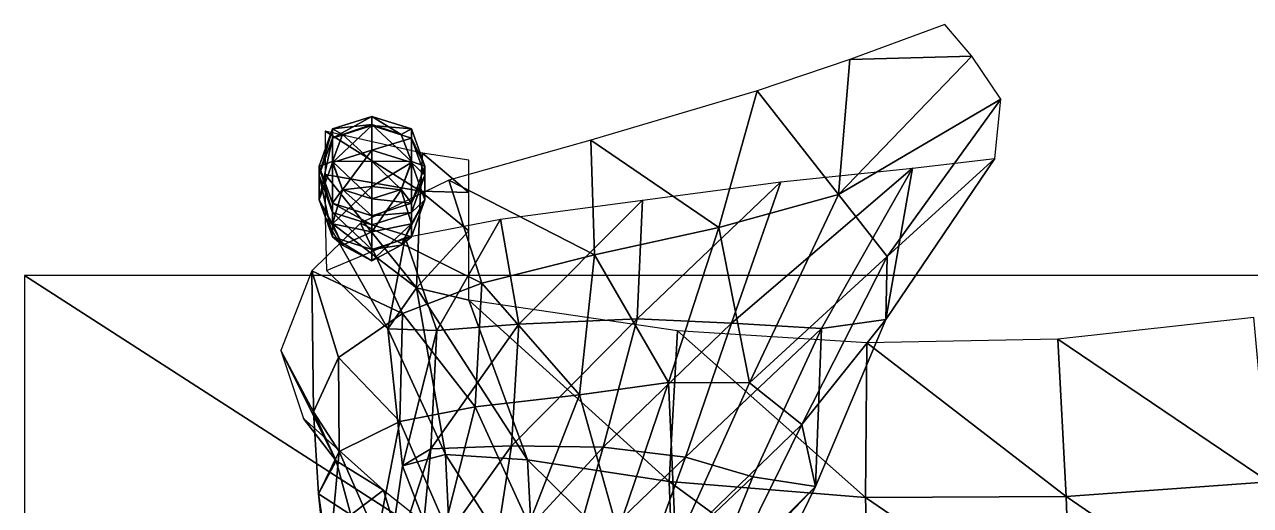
# Model space of a CAD drawing. Extents: x -142 to 137, y -106 to 112.
# Drawn here: x -142.3 to -42.3, y 72.9 to 112.1 of the extents above; entities that cross this region are included whole.
import ezdxf

# ---------------------------------------------------------------- set-up
doc = ezdxf.new("R2010")
doc.units = 0

msp = doc.modelspace()

# ---------------------------------------------------------------- linework, layer by layer
for points in [[(-65.017, 109.549, 2.16), (-67.222, 112.127, 1.505), (-74.986, 109.283, 1.789)], [(-75.894, 98.262, 7.892), (-74.986, 109.283, 1.789), (-82.527, 106.72, 2.014)], [(-62.673, 106.048, 2.627), (-65.017, 109.549, 2.16), (-75.894, 98.262, 7.892)], [(-65.017, 109.549, 2.16), (-74.986, 109.283, 1.789), (-75.894, 98.262, 7.892)], [(-85.644, 95.558, 9.711), (-82.527, 106.72, 2.014), (-96.088, 102.707, 3.019)], [(-75.894, 98.262, 7.892), (-82.527, 106.72, 2.014), (-85.644, 95.558, 9.711)], [(-62.673, 106.048, 2.627), (-75.894, 98.262, 7.892), (-71.944, 93.214, 9.251)], [(-63.141, 101.201, 1.063), (-62.673, 106.048, 2.627), (-71.944, 93.214, 9.251)], [(-113.941, 104.632, 6.491), (-113.941, 103.877, 4.397), (-117.169, 102.865, 4.762)], [(-113.941, 104.632, 6.491), (-117.169, 102.865, 4.762), (-117.169, 103.62, 6.856)], [(-113.941, 103.978, 7.847), (-113.941, 104.632, 6.491), (-117.169, 103.62, 6.856)], [(-113.941, 103.978, 7.847), (-117.169, 103.62, 6.856), (-116.332, 103.164, 8.057)], [(-113.941, 100.975, 9.037), (-113.941, 103.978, 7.847), (-116.332, 103.164, 8.057)], [(-110.713, 103.62, 6.856), (-113.941, 103.877, 4.397), (-113.941, 104.632, 6.491)], [(-111.55, 103.164, 8.057), (-110.713, 103.62, 6.856), (-113.941, 104.632, 6.491)], [(-111.55, 103.164, 8.057), (-113.941, 104.632, 6.491), (-113.941, 103.978, 7.847)], [(-110.713, 100.941, 8.942), (-111.55, 103.164, 8.057), (-113.941, 103.978, 7.847)], [(-110.713, 100.941, 8.942), (-113.941, 103.978, 7.847), (-113.941, 100.975, 9.037)], [(-117.169, 103.62, 6.856), (-117.169, 102.865, 4.762), (-118.245, 99.829, 5.857)], [(-117.169, 103.62, 6.856), (-118.245, 99.829, 5.857), (-118.245, 100.584, 7.951)], [(-117.169, 100.941, 8.942), (-117.169, 103.62, 6.856), (-118.245, 100.584, 7.951)], [(-109.995, 98.531, 0.369), (-109.826, 101.633, 0.191), (-117.764, 103.433, 0.044)], [(-109.995, 98.531, 0.369), (-117.764, 103.433, 0.044), (-117.764, 99.888, 0.044)], [(-113.941, 103.877, 4.397), (-113.941, 101.886, -1.126), (-117.169, 100.873, -0.762)], [(-113.941, 103.877, 4.397), (-117.169, 100.873, -0.762), (-117.169, 102.865, 4.762)], [(-117.169, 100.941, 8.942), (-116.332, 103.164, 8.057), (-117.169, 103.62, 6.856)], [(-113.941, 100.975, 9.037), (-116.332, 103.164, 8.057), (-117.169, 100.941, 8.942)], [(-110.713, 103.62, 6.856), (-110.713, 102.865, 4.762), (-113.941, 103.877, 4.397)], [(-110.713, 102.865, 4.762), (-113.941, 101.886, -1.126), (-113.941, 103.877, 4.397)], [(-110.713, 100.941, 8.942), (-110.713, 103.62, 6.856), (-111.55, 103.164, 8.057)], [(-109.637, 100.584, 7.951), (-110.713, 102.865, 4.762), (-110.713, 103.62, 6.856)], [(-110.713, 100.941, 8.942), (-109.637, 100.584, 7.951), (-110.713, 103.62, 6.856)], [(-117.169, 102.865, 4.762), (-117.169, 100.873, -0.762), (-118.245, 97.837, 0.333)], [(-117.169, 102.865, 4.762), (-118.245, 97.837, 0.333), (-118.245, 99.829, 5.857)], [(-110.713, 102.865, 4.762), (-110.713, 100.873, -0.762), (-113.941, 101.886, -1.126)], [(-109.637, 100.584, 7.951), (-109.637, 99.829, 5.857), (-110.713, 102.865, 4.762)], [(-109.637, 99.829, 5.857), (-110.713, 100.873, -0.762), (-110.713, 102.865, 4.762)], [(-95.783, 93.331, 11.104), (-96.088, 102.707, 3.019), (-107.668, 99.435, 4.943)], [(-85.644, 95.558, 9.711), (-96.088, 102.707, 3.019), (-95.783, 93.331, 11.104)], [(-113.941, 101.886, -1.126), (-116.332, 98.636, -4.499), (-117.169, 100.873, -0.762)], [(-113.941, 97.905, 10.037), (-113.941, 100.975, 9.037), (-117.169, 100.941, 8.942)], [(-113.941, 101.886, -1.126), (-113.941, 98.916, -6.19), (-116.332, 98.636, -4.499)], [(-110.713, 100.873, -0.762), (-113.941, 98.916, -6.19), (-113.941, 101.886, -1.126)], [(-111.55, 98.665, 9.68), (-110.713, 100.941, 8.942), (-113.941, 100.975, 9.037)], [(-111.55, 98.665, 9.68), (-113.941, 100.975, 9.037), (-113.941, 97.905, 10.037)], [(-106.043, 98.423, 0.176), (-109.826, 101.633, 0.191), (-109.995, 98.531, 0.369)], [(-106.043, 98.423, 0.176), (-106.043, 101.075, 0.171), (-109.826, 101.633, 0.191)], [(-69.867, 100.41, 0.861), (-63.141, 101.201, 1.063), (-72.049, 88.056, 6.417)], [(-63.141, 101.201, 1.063), (-71.944, 93.214, 9.251), (-72.049, 88.056, 6.417)], [(-117.169, 97.547, 9.046), (-117.169, 100.941, 8.942), (-118.245, 100.584, 7.951)], [(-117.169, 100.873, -0.762), (-117.169, 95.879, -5.095), (-118.245, 97.837, 0.333)], [(-117.169, 96.792, 6.952), (-117.169, 97.547, 9.046), (-118.245, 100.584, 7.951)], [(-117.169, 96.792, 6.952), (-118.245, 100.584, 7.951), (-118.245, 99.829, 5.857)], [(-113.941, 97.905, 10.037), (-117.169, 100.941, 8.942), (-116.332, 98.665, 9.68)], [(-117.169, 97.547, 9.046), (-116.332, 98.665, 9.68), (-117.169, 100.941, 8.942)], [(-117.169, 100.873, -0.762), (-116.332, 98.636, -4.499), (-117.169, 95.879, -5.095)], [(-110.713, 100.873, -0.762), (-111.55, 98.636, -4.499), (-113.941, 98.916, -6.19)], [(-110.713, 97.547, 9.046), (-110.713, 100.941, 8.942), (-111.55, 98.665, 9.68)], [(-110.713, 100.873, -0.762), (-110.713, 95.879, -5.095), (-111.55, 98.636, -4.499)], [(-110.713, 97.547, 9.046), (-109.637, 100.584, 7.951), (-110.713, 100.941, 8.942)], [(-110.713, 100.873, -0.762), (-109.637, 97.837, 0.333), (-110.713, 95.879, -5.095)], [(-109.637, 99.829, 5.857), (-109.637, 97.837, 0.333), (-110.713, 100.873, -0.762)], [(-109.637, 99.829, 5.857), (-109.637, 100.584, 7.951), (-110.713, 97.547, 9.046)], [(-69.867, 100.41, 0.861), (-77.293, 87.336, 5.719), (-84.628, 87.78, 6.314)], [(-69.867, 100.41, 0.861), (-84.628, 87.78, 6.314), (-80.593, 99.295, 0.862)], [(-69.867, 100.41, 0.861), (-72.049, 88.056, 6.417), (-77.293, 87.336, 5.719)], [(-117.169, 94.8, 1.428), (-117.169, 96.792, 6.952), (-118.245, 99.829, 5.857)], [(-117.169, 94.8, 1.428), (-118.245, 99.829, 5.857), (-118.245, 97.837, 0.333)], [(-110.309, 90.661, 1.686), (-109.995, 98.531, 0.369), (-117.764, 99.888, 0.044)], [(-110.309, 90.661, 1.686), (-117.764, 99.888, 0.044), (-117.764, 96.329, 0.044)], [(-104.975, 91.023, 11.545), (-107.668, 99.435, 4.943), (-114.887, 95.922, 5.957)], [(-109.637, 99.829, 5.857), (-110.713, 97.547, 9.046), (-110.713, 96.792, 6.952)], [(-109.637, 97.837, 0.333), (-109.637, 99.829, 5.857), (-110.713, 96.792, 6.952)], [(-95.783, 93.331, 11.104), (-107.668, 99.435, 4.943), (-104.975, 91.023, 11.545)], [(-80.593, 99.295, 0.862), (-84.628, 87.78, 6.314), (-92.305, 88.127, 6.456)], [(-80.593, 99.295, 0.862), (-92.305, 88.127, 6.456), (-91.888, 97.79, 1.026)], [(-113.941, 98.916, -6.19), (-113.941, 95.227, -6.905), (-117.169, 95.879, -5.095)], [(-113.941, 98.916, -6.19), (-117.169, 95.879, -5.095), (-116.332, 98.636, -4.499)], [(-113.941, 96.535, 9.411), (-116.332, 98.665, 9.68), (-117.169, 97.547, 9.046)], [(-113.941, 96.535, 9.411), (-113.941, 97.905, 10.037), (-116.332, 98.665, 9.68)], [(-111.55, 98.636, -4.499), (-113.941, 95.227, -6.905), (-113.941, 98.916, -6.19)], [(-110.713, 97.547, 9.046), (-111.55, 98.665, 9.68), (-113.941, 97.905, 10.037)], [(-111.55, 98.636, -4.499), (-110.713, 95.879, -5.095), (-113.941, 95.227, -6.905)], [(-106.044, 95.299, 0.181), (-109.995, 98.531, 0.369), (-110.309, 90.661, 1.686)], [(-106.044, 95.299, 0.181), (-106.043, 98.423, 0.176), (-109.995, 98.531, 0.369)], [(-83.148, 82.906, 18.297), (-75.894, 98.262, 7.892), (-85.644, 95.558, 9.711)], [(-71.944, 93.214, 9.251), (-75.894, 98.262, 7.892), (-83.148, 82.906, 18.297)], [(-116.332, 94.138, -2.877), (-117.169, 94.8, 1.428), (-118.245, 97.837, 0.333)], [(-116.332, 94.138, -2.877), (-118.245, 97.837, 0.333), (-117.169, 95.879, -5.095)], [(-113.941, 95.78, 7.317), (-113.941, 96.535, 9.411), (-117.169, 97.547, 9.046)], [(-113.941, 95.78, 7.317), (-117.169, 97.547, 9.046), (-117.169, 96.792, 6.952)], [(-110.713, 97.547, 9.046), (-113.941, 97.905, 10.037), (-113.941, 96.535, 9.411)], [(-110.713, 96.792, 6.952), (-110.713, 97.547, 9.046), (-113.941, 96.535, 9.411)], [(-109.637, 97.837, 0.333), (-110.713, 94.8, 1.428), (-111.55, 94.138, -2.877)], [(-109.637, 97.837, 0.333), (-111.55, 94.138, -2.877), (-110.713, 95.879, -5.095)], [(-109.637, 97.837, 0.333), (-110.713, 96.792, 6.952), (-110.713, 94.8, 1.428)], [(-91.888, 97.79, 1.026), (-101.969, 87.68, 6.828), (-103.455, 96.242, 1.823)], [(-91.888, 97.79, 1.026), (-92.305, 88.127, 6.456), (-101.969, 87.68, 6.828)], [(-112.642, 87.318, 5.673), (-110.309, 90.661, 1.686), (-117.764, 96.329, 0.044)], [(-112.642, 87.318, 5.673), (-117.764, 96.329, 0.044), (-117.655, 92.074, 0.093)], [(-113.941, 93.788, 1.793), (-113.941, 95.78, 7.317), (-117.169, 96.792, 6.952)], [(-113.941, 93.788, 1.793), (-117.169, 96.792, 6.952), (-117.169, 94.8, 1.428)], [(-110.713, 96.792, 6.952), (-113.941, 96.535, 9.411), (-113.941, 95.78, 7.317)], [(-110.713, 94.8, 1.428), (-110.713, 96.792, 6.952), (-113.941, 95.78, 7.317)], [(-103.455, 96.242, 1.823), (-108.651, 87.179, 6.764), (-111.233, 94.745, 2.1)], [(-103.455, 96.242, 1.823), (-101.969, 87.68, 6.828), (-108.651, 87.179, 6.764)], [(-111.451, 88.563, 11.575), (-114.887, 95.922, 5.957), (-118.853, 92.039, 5.62)], [(-113.941, 95.227, -6.905), (-116.332, 94.138, -2.877), (-117.169, 95.879, -5.095)], [(-113.941, 95.227, -6.905), (-113.941, 92.843, -4), (-116.332, 94.138, -2.877)], [(-104.975, 91.023, 11.545), (-114.887, 95.922, 5.957), (-111.451, 88.563, 11.575)], [(-110.713, 95.879, -5.095), (-111.55, 94.138, -2.877), (-113.941, 92.843, -4)], [(-110.713, 95.879, -5.095), (-113.941, 92.843, -4), (-113.941, 95.227, -6.905)], [(-110.713, 94.8, 1.428), (-113.941, 95.78, 7.317), (-113.941, 93.788, 1.793)], [(-106.044, 95.299, 0.181), (-110.309, 90.661, 1.686), (-106.045, 89.656, 0.19)], [(-89.765, 82.93, 18.25), (-85.644, 95.558, 9.711), (-95.783, 93.331, 11.104)], [(-83.148, 82.906, 18.297), (-85.644, 95.558, 9.711), (-89.765, 82.93, 18.25)], [(-111.233, 94.745, 2.1), (-112.642, 87.318, 5.673), (-117.655, 92.074, 0.093)], [(-113.941, 92.843, -4), (-113.941, 93.788, 1.793), (-117.169, 94.8, 1.428)], [(-113.941, 92.843, -4), (-117.169, 94.8, 1.428), (-116.332, 94.138, -2.877)], [(-111.55, 94.138, -2.877), (-110.713, 94.8, 1.428), (-113.941, 93.788, 1.793)], [(-111.55, 94.138, -2.877), (-113.941, 93.788, 1.793), (-113.941, 92.843, -4)], [(-111.233, 94.745, 2.1), (-108.651, 87.179, 6.764), (-112.642, 87.318, 5.673)], [(-97.03, 81.918, 18.029), (-95.783, 93.331, 11.104), (-104.975, 91.023, 11.545)], [(-89.765, 82.93, 18.25), (-95.783, 93.331, 11.104), (-97.03, 81.918, 18.029)], [(-71.944, 93.214, 9.251), (-83.148, 82.906, 18.297), (-78.882, 79.509, 17.949)], [(-72.049, 88.056, 6.417), (-71.944, 93.214, 9.251), (-78.882, 79.509, 17.949)], [(-118.709, 80.543, 8.371), (-118.853, 92.039, 5.62), (-121.38, 85.553, 4.097)], [(-111.451, 88.563, 11.575), (-118.853, 92.039, 5.62), (-116.658, 84.956, 10.6)], [(-118.709, 80.543, 8.371), (-116.658, 84.956, 10.6), (-118.853, 92.039, 5.62)], [(0, 0), (0, 91.648, 0), (-142.273, 91.648, 0)], [(0, 0), (-142.273, 91.648, 0), (-142.273, 0)], [(-105.521, 80.953, 17.591), (-104.975, 91.023, 11.545), (-111.451, 88.563, 11.575)], [(-97.03, 81.918, 18.029), (-104.975, 91.023, 11.545), (-105.521, 80.953, 17.591)], [(-107.945, 77.053, 8.97), (-110.309, 90.661, 1.686), (-112.642, 87.318, 5.673)], [(-101.272, 76.621, 7.889), (-106.045, 89.656, 0.19), (-110.309, 90.661, 1.686)], [(-101.272, 76.621, 7.889), (-110.309, 90.661, 1.686), (-107.945, 77.053, 8.97)], [(-89.7, 74.867, 5.961), (-89.028, 87.149, 1.596), (-106.045, 89.656, 0.19)], [(-89.7, 74.867, 5.961), (-106.045, 89.656, 0.19), (-101.272, 76.621, 7.889)], [(-111.658, 79.758, 17.074), (-111.451, 88.563, 11.575), (-116.658, 84.956, 10.6)], [(-105.521, 80.953, 17.591), (-111.451, 88.563, 11.575), (-111.658, 79.758, 17.074)], [(-92.305, 88.127, 6.456), (-95.083, 77.649, 13.255), (-102.565, 77.768, 13.029)], [(-92.305, 88.127, 6.456), (-102.565, 77.768, 13.029), (-101.969, 87.68, 6.828)], [(-84.628, 87.78, 6.314), (-95.083, 77.649, 13.255), (-92.305, 88.127, 6.456)], [(-72.049, 88.056, 6.417), (-78.882, 79.509, 17.949), (-77.786, 74.456, 14.99)], [(-77.293, 87.336, 5.719), (-72.049, 88.056, 6.417), (-77.786, 74.456, 14.99)], [(-40.797, 74.817, 5.478), (-42.028, 88.224, 2.237), (-58.006, 86.476, 2.919)], [(-108.651, 87.179, 6.764), (-111.452, 76.142, 10.34), (-112.642, 87.318, 5.673)], [(-107.945, 77.053, 8.97), (-112.642, 87.318, 5.673), (-111.452, 76.142, 10.34)], [(-108.651, 87.179, 6.764), (-109.132, 77.523, 12.71), (-111.452, 76.142, 10.34)], [(-101.969, 87.68, 6.828), (-102.565, 77.768, 13.029), (-109.132, 77.523, 12.71)], [(-101.969, 87.68, 6.828), (-109.132, 77.523, 12.71), (-108.651, 87.179, 6.764)], [(-84.628, 87.78, 6.314), (-88.372, 76.832, 13.362), (-95.083, 77.649, 13.255)], [(-73.693, 73.552, 4.809), (-89.028, 87.149, 1.596), (-89.7, 74.867, 5.961)], [(-73.693, 73.552, 4.809), (-73.594, 86.173, 2.467), (-89.028, 87.149, 1.596)], [(-77.293, 87.336, 5.719), (-88.372, 76.832, 13.362), (-84.628, 87.78, 6.314)], [(-77.293, 87.336, 5.719), (-82.888, 75.249, 13.236), (-88.372, 76.832, 13.362)], [(-77.293, 87.336, 5.719), (-77.786, 74.456, 14.99), (-82.888, 75.249, 13.236)], [(-57.333, 73.631, 5.001), (-73.594, 86.173, 2.467), (-73.693, 73.552, 4.809)], [(-57.333, 73.631, 5.001), (-58.006, 86.476, 2.919), (-73.594, 86.173, 2.467)], [(-40.797, 74.817, 5.478), (-58.006, 86.476, 2.919), (-57.333, 73.631, 5.001)], [(-116.849, 76.531, 6.454), (-118.709, 80.543, 8.371), (-121.38, 85.553, 4.097)], [(-116.849, 76.531, 6.454), (-121.38, 85.553, 4.097), (-119.535, 79.994, 3.214)], [(-116.62, 77.304, 15.618), (-116.658, 84.956, 10.6), (-118.709, 80.543, 8.371)], [(-111.658, 79.758, 17.074), (-116.658, 84.956, 10.6), (-116.62, 77.304, 15.618)], [(-93.889, 70.769, 26.007), (-89.765, 82.93, 18.25), (-97.03, 81.918, 18.029)], [(-89.16, 69.567, 26.653), (-89.765, 82.93, 18.25), (-93.889, 70.769, 26.007)], [(-89.16, 69.567, 26.653), (-83.148, 82.906, 18.297), (-89.765, 82.93, 18.25)], [(-78.882, 79.509, 17.949), (-83.148, 82.906, 18.297), (-89.16, 69.567, 26.653)], [(-101.159, 71.364, 25.08), (-97.03, 81.918, 18.029), (-105.521, 80.953, 17.591)], [(-93.889, 70.769, 26.007), (-97.03, 81.918, 18.029), (-101.159, 71.364, 25.08)], [(-113.004, 74.143, 5.522), (-116.849, 76.531, 6.454), (-119.535, 79.994, 3.214)], [(-116.849, 76.531, 6.454), (-118.311, 73.842, 12.015), (-118.709, 80.543, 8.371)], [(-116.62, 77.304, 15.618), (-118.709, 80.543, 8.371), (-118.311, 73.842, 12.015)], [(-107.978, 71.263, 24.375), (-105.521, 80.953, 17.591), (-111.658, 79.758, 17.074)], [(-101.159, 71.364, 25.08), (-105.521, 80.953, 17.591), (-107.978, 71.263, 24.375)], [(-113.518, 70.256, 23.101), (-111.658, 79.758, 17.074), (-116.62, 77.304, 15.618)], [(-107.978, 71.263, 24.375), (-111.658, 79.758, 17.074), (-113.518, 70.256, 23.101)], [(-78.882, 79.509, 17.949), (-89.16, 69.567, 26.653), (-84.896, 67.298, 26.276)], [(-77.786, 74.456, 14.99), (-78.882, 79.509, 17.949), (-84.896, 67.298, 26.276)], [(-117.452, 68.13, 20.428), (-116.62, 77.304, 15.618), (-118.311, 73.842, 12.015)], [(-113.518, 70.256, 23.101), (-116.62, 77.304, 15.618), (-117.452, 68.13, 20.428)], [(-109.132, 77.523, 12.71), (-110.107, 67.204, 20.139), (-112.967, 65.695, 18.688)], [(-109.132, 77.523, 12.71), (-112.967, 65.695, 18.688), (-111.452, 76.142, 10.34)], [(-107.407, 65.703, 17.796), (-107.945, 77.053, 8.97), (-111.452, 76.142, 10.34)], [(-102.565, 77.768, 13.029), (-104.12, 67.852, 20.618), (-110.107, 67.204, 20.139)], [(-102.565, 77.768, 13.029), (-110.107, 67.204, 20.139), (-109.132, 77.523, 12.71)], [(-100.688, 65.735, 16.852), (-101.272, 76.621, 7.889), (-107.945, 77.053, 8.97)], [(-100.688, 65.735, 16.852), (-107.945, 77.053, 8.97), (-107.407, 65.703, 17.796)], [(-95.083, 77.649, 13.255), (-104.12, 67.852, 20.618), (-102.565, 77.768, 13.029)], [(-95.083, 77.649, 13.255), (-97.954, 67.612, 21.189), (-104.12, 67.852, 20.618)], [(-88.372, 76.832, 13.362), (-97.954, 67.612, 21.189), (-95.083, 77.649, 13.255)], [(-116.849, 76.531, 6.454), (-115.654, 72.123, 9.348), (-118.311, 73.842, 12.015)], [(-113.004, 74.143, 5.522), (-115.654, 72.123, 9.348), (-116.849, 76.531, 6.454)], [(-107.407, 65.703, 17.796), (-111.452, 76.142, 10.34), (-112.967, 65.695, 18.688)], [(-89.316, 64.849, 14.517), (-89.7, 74.867, 5.961), (-101.272, 76.621, 7.889)], [(-89.316, 64.849, 14.517), (-101.272, 76.621, 7.889), (-100.688, 65.735, 16.852)], [(-88.372, 76.832, 13.362), (-92.208, 66.404, 21.608), (-97.954, 67.612, 21.189)], [(-82.888, 75.249, 13.236), (-92.208, 66.404, 21.608), (-88.372, 76.832, 13.362)], [(-82.888, 75.249, 13.236), (-87.211, 64.541, 21.859), (-92.208, 66.404, 21.608)], [(-77.786, 74.456, 14.99), (-87.211, 64.541, 21.859), (-82.888, 75.249, 13.236)], [(-113.004, 74.143, 5.522), (-111.956, 70.69, 8.631), (-115.654, 72.123, 9.348)], [(-110.596, 72.246, 6.942), (-111.956, 70.69, 8.631), (-113.004, 74.143, 5.522)], [(-73.406, 62.889, 11.854), (-73.693, 73.552, 4.809), (-89.7, 74.867, 5.961)], [(-73.406, 62.889, 11.854), (-89.7, 74.867, 5.961), (-89.316, 64.849, 14.517)], [(-77.786, 74.456, 14.99), (-82.847, 64.04, 23.714), (-87.211, 64.541, 21.859)], [(-77.786, 74.456, 14.99), (-84.896, 67.298, 26.276), (-82.847, 64.04, 23.714)], [(-40.607, 62.181, 11.59), (-40.797, 74.817, 5.478), (-57.333, 73.631, 5.001)], [(-117.452, 68.13, 20.428), (-118.311, 73.842, 12.015), (-117.394, 65.498, 16.688)], [(-115.654, 72.123, 9.348), (-117.394, 65.498, 16.688), (-118.311, 73.842, 12.015)], [(-56.924, 62.081, 11.389), (-57.333, 73.631, 5.001), (-73.693, 73.552, 4.809)], [(-56.924, 62.081, 11.389), (-73.693, 73.552, 4.809), (-73.406, 62.889, 11.854)], [(-40.607, 62.181, 11.59), (-57.333, 73.631, 5.001), (-56.924, 62.081, 11.389)]]:
    msp.add_3dface(points)

doc.saveas('drawing.dxf')
